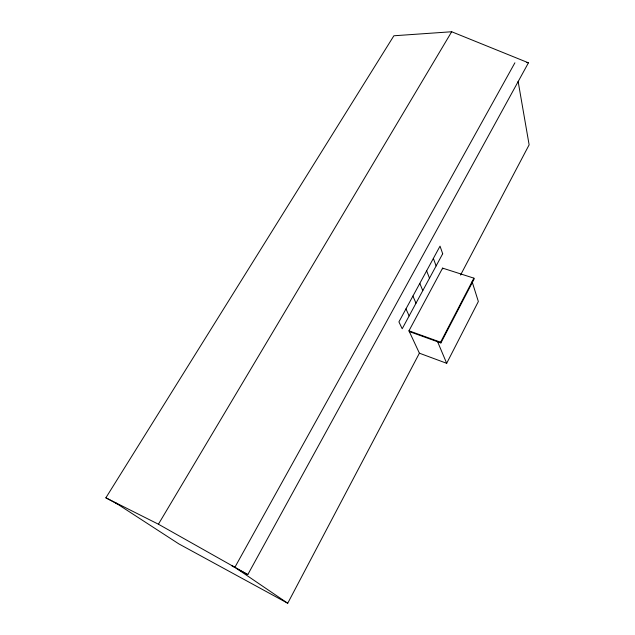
<?xml version="1.0" encoding="UTF-8"?>
<svg xmlns="http://www.w3.org/2000/svg" width="635" height="635" viewBox="0 0 635 635"><rect width="100%" height="100%" fill="white"/><g stroke="black" fill="none" stroke-linecap="round" stroke-linejoin="round"><path stroke-width="0.95" d="M409.297 331.549L440.896 342.948L474.154 278.948L473.9 278.154L442.587 268.121L408.956 330.819L419.402 353.195L446.683 363.307L478.353 301.506L472.107 281.686M440.896 342.948L440.595 342.217L473.9 278.154M115.229 502.61L178.84 543.893L287.726 603.25L419.402 353.195M460.55 275.058L529.13 144.828L518.12 81.359M236.99 568.738L247.809 574.588L528.439 62.817L451.691 31.75L393.883 35.774L105.87 497.808L117.665 504.182M287.726 603.25L234.879 567.301L514.898 62.801M105.87 497.808L158.417 524.208L451.691 31.75M526.502 62.428L528.439 62.817M408.956 330.819L440.595 342.217M234.879 567.301L231.846 565.658L235.347 567.619M158.417 524.208L247.809 574.588M405.963 308.896L409.138 315.912M412.925 296.061L415.996 303.205M437.626 341.765L446.683 363.307M419.814 283.369L422.783 290.632M426.633 270.82L429.49 278.201M433.364 258.413L436.126 265.914M442.587 268.121L442.873 268.915M442.69 253.754L402.201 328.763L398.915 321.881L440.031 246.142L442.69 253.754"/></g></svg>
